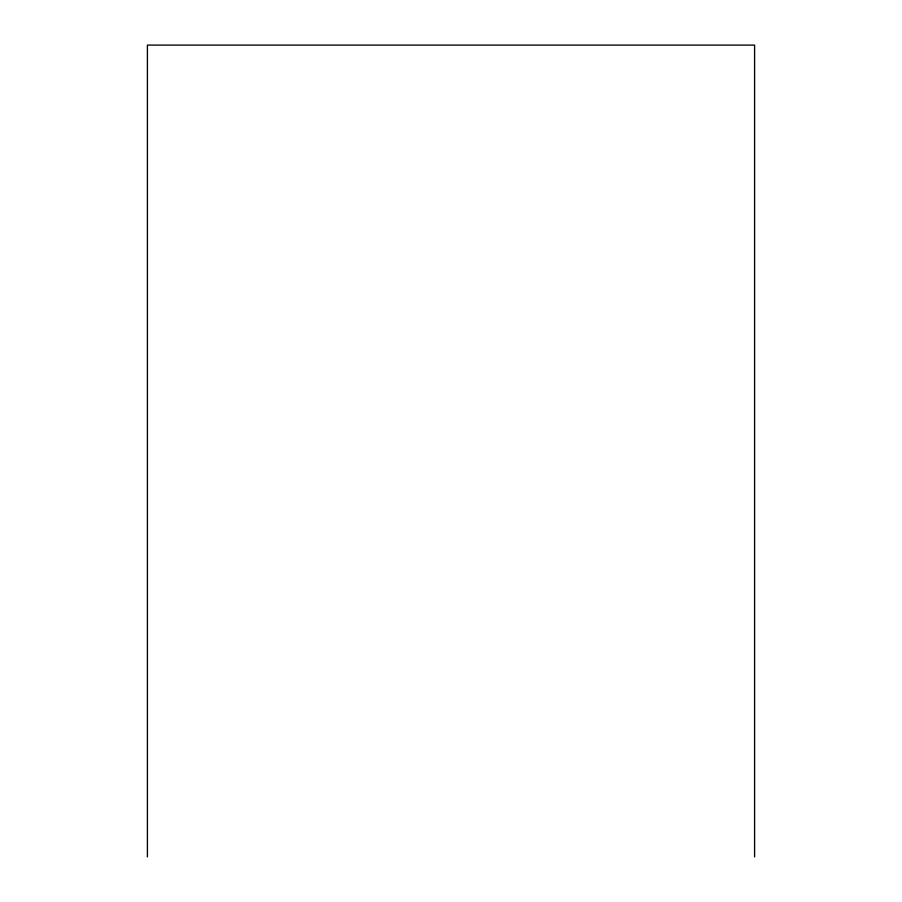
<?xml version="1.0" encoding="UTF-8"?>
<svg xmlns="http://www.w3.org/2000/svg" width="902" height="902" viewBox="0 0 902 902"><rect width="100%" height="100%" fill="white"/><g stroke="black" fill="none" stroke-linecap="round" stroke-linejoin="round"><path stroke-width="1.35" d="M754.602 856.9L754.602 45.1L147.398 45.1L147.398 856.9"/></g></svg>
